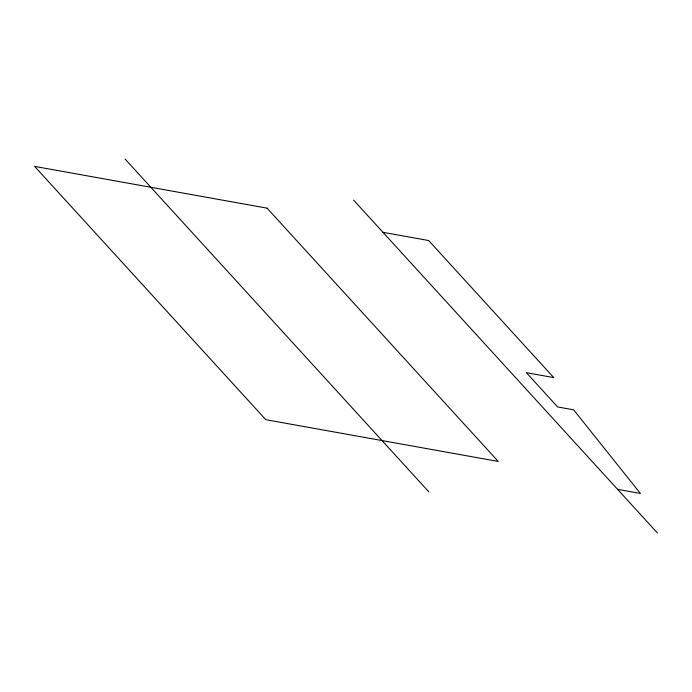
<?xml version="1.0" encoding="UTF-8"?>
<svg xmlns="http://www.w3.org/2000/svg" width="692" height="692" viewBox="0 0 692 692"><rect width="100%" height="100%" fill="white"/><g stroke="black" fill="none" stroke-linecap="round" stroke-linejoin="round"><path stroke-width="1.04" d="M382.987 232.322L428.651 240.522L553.756 377.598L526.361 372.677L557.631 406.939L573.616 409.82L640.394 493.439L617.558 489.331M353.56 200.083L657.4 532.978M125.053 159.022L428.893 491.917M267.069 208.154L34.6 166.383L265.789 419.681L498.249 461.452L267.069 208.154"/></g></svg>
